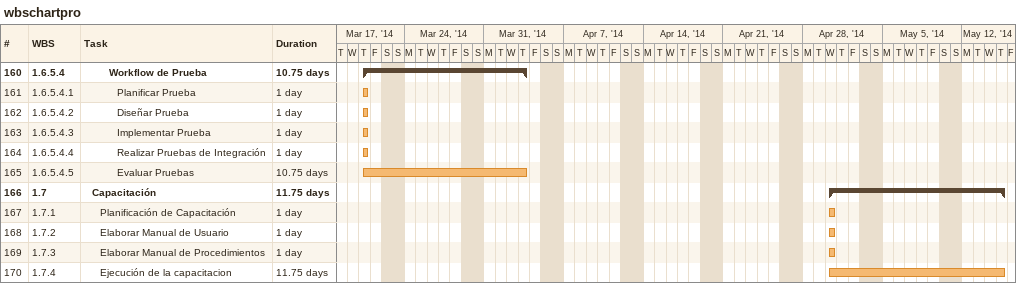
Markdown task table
wbschartpro

| ID | WBS | Task | Duration | Start | Finish |
|---|---|---|---|---|---|
| 160 | 1.6.5.4 | **Workflow de Prueba** | 10.75d | 2014-03-20 | 2014-04-03 |
| 161 | 1.6.5.4.1 | Planificar Prueba | 1d | 2014-03-20 | 2014-03-20 |
| 162 | 1.6.5.4.2 | Diseñar Prueba | 1d | 2014-03-20 | 2014-03-20 |
| 163 | 1.6.5.4.3 | Implementar Prueba | 1d | 2014-03-20 | 2014-03-20 |
| 164 | 1.6.5.4.4 | Realizar Pruebas de Integración | 1d | 2014-03-20 | 2014-03-20 |
| 165 | 1.6.5.4.5 | Evaluar Pruebas | 10.75d | 2014-03-20 | 2014-04-03 |
| 166 | 1.7 | **Capacitación** | 11.75d | 2014-04-30 | 2014-05-15 |
| 167 | 1.7.1 | Planificación de Capacitación | 1d | 2014-04-30 | 2014-04-30 |
| 168 | 1.7.2 | Elaborar Manual de Usuario | 1d | 2014-04-30 | 2014-04-30 |
| 169 | 1.7.3 | Elaborar Manual de Procedimientos | 1d | 2014-04-30 | 2014-04-30 |
| 170 | 1.7.4 | Ejecución de la capacitacion | 11.75d | 2014-04-30 | 2014-05-15 |
